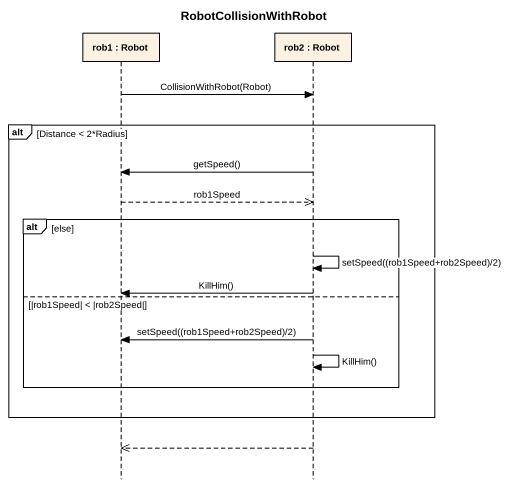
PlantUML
@startuml
title RobotCollisionWithRobot
hide footbox
participant "rob1 : Robot" as rob1
participant "rob2 : Robot" as rob2

rob1 -> rob2 : CollisionWithRobot(Robot)
alt Distance < 2*Radius
  rob2 -> rob1 : getSpeed()
  rob1 -->> rob2 : rob1Speed
  alt else
    rob2 -> rob2 : setSpeed((rob1Speed+rob2Speed)/2)
    rob2 -> rob1 : KillHim()
  else |rob1Speed| < |rob2Speed|
    rob2 -> rob1 : setSpeed((rob1Speed+rob2Speed)/2)
    rob2 -> rob2 : KillHim()
  end
end
rob2 -->> rob1
@enduml
